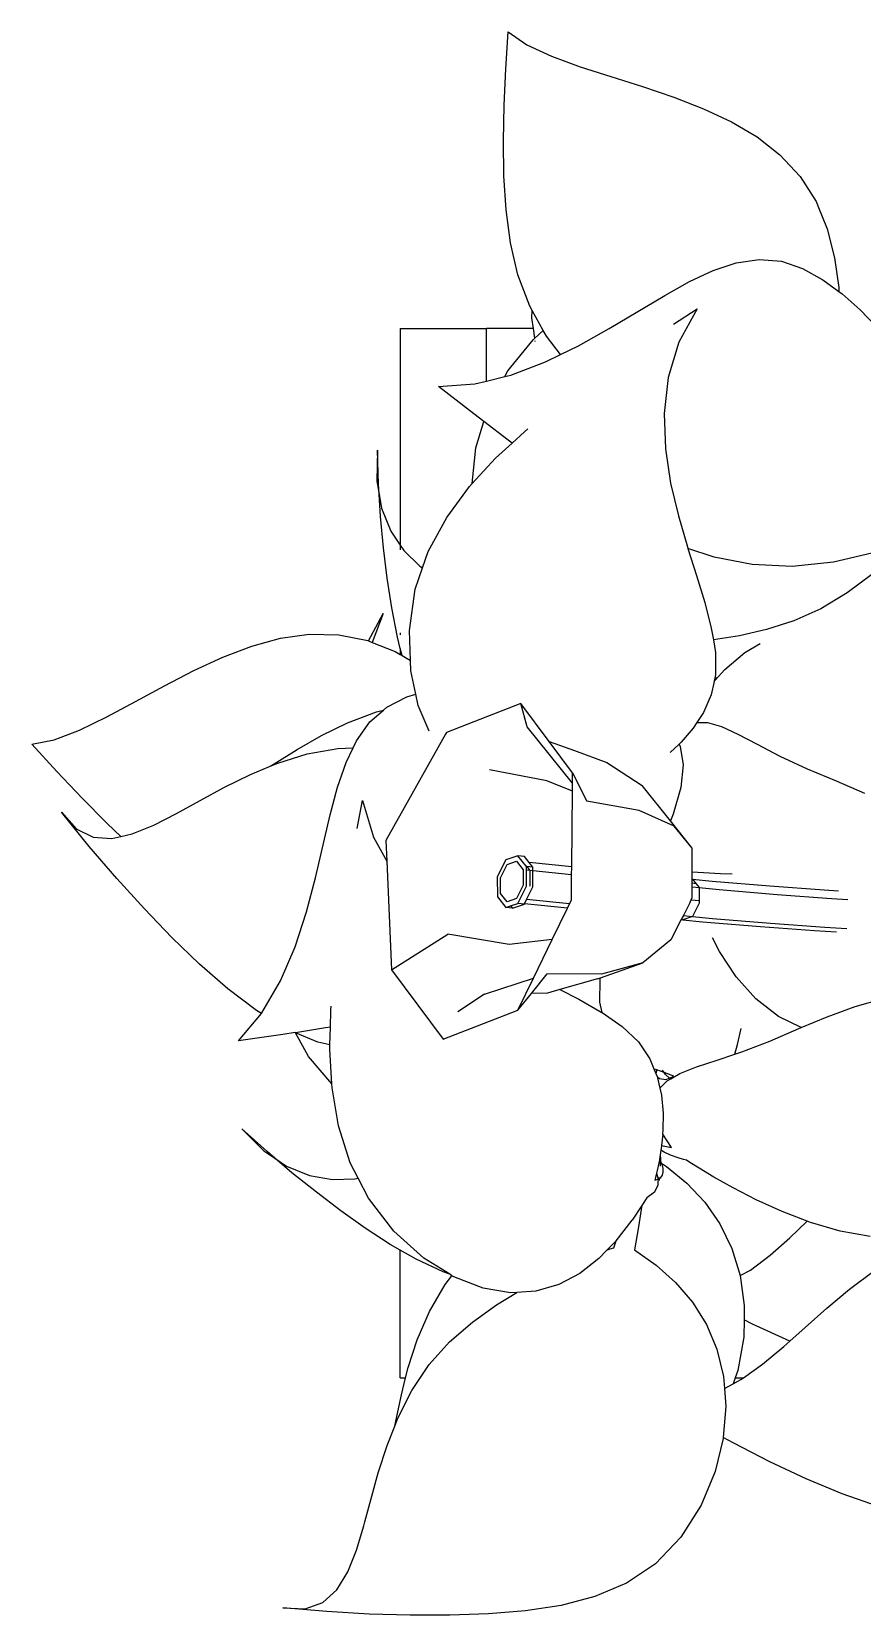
# Model space of a CAD drawing. Header units: metres. Extents: x 54.3 to 102.1, y 17 to 45.8.
# Drawn here: x 57.7678 to 58.0258, y 25.8425 to 26.3344 of the extents above; entities that cross this region are included whole.
import ezdxf

# ---------------------------------------------------------------- set-up
doc = ezdxf.new("R2010")
doc.units = ezdxf.units.M

msp = doc.modelspace()

# ---------------------------------------------------------------- linework, layer by layer
for p, q in [((57.91509, 26.32289), (57.91576, 26.33443)), ((57.91576, 26.33443), (57.92163, 26.33033)), ((57.92163, 26.33033), (57.92927, 26.32678)), ((57.92927, 26.32678), (57.93814, 26.32355)), ((57.91461, 26.31157), (57.91509, 26.32289)), ((57.93814, 26.32355), (57.94772, 26.32046)), ((57.94772, 26.32046), (57.95753, 26.31735)), ((57.95753, 26.31735), (57.96723, 26.31409)), ((57.91438, 26.30048), (57.91461, 26.31157)), ((57.96723, 26.31409), (57.97651, 26.31051)), ((57.97651, 26.31051), (57.98519, 26.30645)), ((57.98519, 26.30645), (57.99313, 26.30172)), ((57.99313, 26.30172), (58.00025, 26.29613)), ((57.91451, 26.28965), (57.91438, 26.30048)), ((58.00025, 26.29613), (58.00652, 26.28945)), ((57.91514, 26.27908), (57.91451, 26.28965)), ((58.00652, 26.28945), (58.01148, 26.28169)), ((58.01148, 26.28169), (58.01156, 26.28151)), ((58.01156, 26.28151), (58.01203, 26.28033)), ((57.91651, 26.26881), (57.91514, 26.27908)), ((58.01203, 26.28033), (58.01494, 26.27318)), ((58.01494, 26.27318), (58.0172, 26.26416)), ((57.91886, 26.25885), (57.91651, 26.26881)), ((57.97954, 26.26025), (57.98668, 26.2626)), ((57.98668, 26.2626), (57.99378, 26.26368)), ((57.99378, 26.26368), (58.0007, 26.2631)), ((58.0007, 26.2631), (58.0073, 26.26088)), ((58.0172, 26.26416), (58.0185, 26.25491)), ((57.92249, 26.24918), (57.91886, 26.25885)), ((57.96443, 26.2525), (57.97218, 26.25682)), ((57.97218, 26.25682), (57.97954, 26.26025)), ((58.0073, 26.26088), (58.0136, 26.25738)), ((58.0136, 26.25738), (58.01857, 26.25373)), ((57.94722, 26.24219), (57.96443, 26.2525)), ((58.0185, 26.25491), (58.01857, 26.25373)), ((58.01857, 26.25373), (58.01958, 26.25299)), ((58.01958, 26.25299), (58.02512, 26.24804)), ((57.92327, 26.24778), (57.92249, 26.24918)), ((57.92313, 26.24556), (57.92327, 26.24778)), ((57.92672, 26.24155), (57.92327, 26.24778)), ((57.96719, 26.24355), (57.97456, 26.24834)), ((57.97456, 26.24834), (57.96878, 26.23796)), ((58.02512, 26.24804), (58.03015, 26.24288)), ((57.88231, 26.24217), (57.90904, 26.24217)), ((57.88231, 26.24217), (57.88231, 26.17494)), ((57.92365, 26.24217), (57.90904, 26.24217)), ((57.90904, 26.22589), (57.90904, 26.24217)), ((57.92365, 26.24217), (57.92313, 26.24556)), ((57.9241, 26.23919), (57.92365, 26.24217)), ((57.93763, 26.23684), (57.94722, 26.24219)), ((57.91575, 26.22907), (57.92358, 26.23871)), ((57.92358, 26.23871), (57.9241, 26.23919)), ((57.9241, 26.23919), (57.92672, 26.24155)), ((57.92425, 26.23822), (57.92423, 26.23835)), ((57.92769, 26.23981), (57.92672, 26.24155)), ((57.93209, 26.23415), (57.92769, 26.23981)), ((57.93209, 26.23415), (57.93763, 26.23684)), ((57.96878, 26.23796), (57.96547, 26.22702)), ((57.9166, 26.22775), (57.92739, 26.23187)), ((57.92739, 26.23187), (57.93209, 26.23415)), ((57.90904, 26.22589), (57.91479, 26.2273)), ((57.91479, 26.2273), (57.91575, 26.22907)), ((57.91479, 26.2273), (57.9166, 26.22775)), ((57.96547, 26.22702), (57.96424, 26.21586)), ((57.89414, 26.22418), (57.90545, 26.225)), ((57.90512, 26.21568), (57.89414, 26.22418)), ((57.90545, 26.225), (57.90904, 26.22589)), ((57.90824, 26.2133), (57.90512, 26.21568)), ((57.90577, 26.20519), (57.90824, 26.2133)), ((57.91579, 26.20755), (57.90824, 26.2133)), ((57.96424, 26.21586), (57.96465, 26.20482)), ((57.91701, 26.20663), (57.91579, 26.20755)), ((57.91701, 26.20663), (57.92086, 26.21016)), ((57.92086, 26.21016), (57.9219, 26.211)), ((57.87519, 26.20446), (57.87504, 26.19482)), ((57.87554, 26.19391), (57.87519, 26.20446)), ((57.90463, 26.19407), (57.90577, 26.20519)), ((57.91191, 26.20196), (57.91701, 26.20663)), ((57.96465, 26.20482), (57.96627, 26.19414)), ((57.90463, 26.19407), (57.91191, 26.20196)), ((57.87504, 26.19482), (57.87574, 26.19076)), ((57.87574, 26.19076), (57.87554, 26.19391)), ((57.89671, 26.18354), (57.90379, 26.19316)), ((57.90379, 26.19316), (57.90463, 26.19407)), ((57.96627, 26.19414), (57.96868, 26.18399)), ((57.87574, 26.19076), (57.87649, 26.18641)), ((57.87619, 26.18383), (57.87574, 26.19076)), ((57.87709, 26.17413), (57.87619, 26.18383)), ((57.87649, 26.18641), (57.87937, 26.17925)), ((57.89098, 26.17294), (57.89671, 26.18354)), ((57.96868, 26.18399), (57.97148, 26.17443)), ((57.87937, 26.17925), (57.88231, 26.17494)), ((57.87823, 26.1647), (57.87709, 26.17413)), ((57.88231, 26.17494), (57.88231, 26.17343)), ((57.88231, 26.17494), (57.88343, 26.17328)), ((57.88343, 26.17328), (57.88842, 26.16839)), ((57.88923, 26.16783), (57.89098, 26.17294)), ((57.97148, 26.17443), (57.97167, 26.17384)), ((57.97977, 26.17115), (57.97167, 26.17384)), ((57.97167, 26.17384), (57.97432, 26.16549)), ((57.88842, 26.16839), (57.88923, 26.16783)), ((57.99165, 26.16886), (57.97977, 26.17115)), ((58.00408, 26.16827), (57.99165, 26.16886)), ((58.01691, 26.16959), (58.00408, 26.16827)), ((58.02883, 26.17239), (58.01691, 26.16959)), ((57.87965, 26.15546), (57.87823, 26.1647)), ((57.88696, 26.16122), (57.88923, 26.16783)), ((57.97432, 26.16549), (57.97688, 26.15709)), ((58.02878, 26.16582), (58.02109, 26.1601)), ((57.88512, 26.14843), (57.88696, 26.16122)), ((58.02109, 26.1601), (58.01292, 26.15517)), ((57.87239, 26.14519), (57.877, 26.15369)), ((57.877, 26.15369), (57.87357, 26.14472)), ((57.88141, 26.14638), (57.87965, 26.15546)), ((57.97688, 26.15709), (57.97891, 26.14916)), ((58.01292, 26.15517), (58.00453, 26.15143)), ((57.88546, 26.13912), (57.88512, 26.14843)), ((57.97891, 26.14916), (57.97955, 26.14548)), ((57.99605, 26.14869), (57.98766, 26.14676)), ((58.00453, 26.15143), (57.99605, 26.14869)), ((57.82718, 26.14013), (57.83614, 26.14355)), ((57.83614, 26.14355), (57.84505, 26.14598)), ((57.84505, 26.14598), (57.85402, 26.14722)), ((57.85402, 26.14722), (57.86318, 26.14709)), ((57.86318, 26.14709), (57.87221, 26.14527)), ((57.87221, 26.14527), (57.87239, 26.14519)), ((57.87239, 26.14519), (57.87357, 26.14472)), ((57.87357, 26.14472), (57.88073, 26.14184)), ((57.88231, 26.14284), (57.88141, 26.14638)), ((57.88231, 26.14765), (57.88231, 26.14708)), ((57.97955, 26.14548), (57.97953, 26.14547)), ((57.98766, 26.14676), (57.97955, 26.14548)), ((57.97955, 26.14548), (57.98018, 26.14158)), ((57.98937, 26.14158), (57.9941, 26.14437)), ((57.81816, 26.13594), (57.82718, 26.14013)), ((57.88073, 26.14184), (57.88231, 26.14093)), ((57.88231, 26.14284), (57.88231, 26.14093)), ((57.88287, 26.14061), (57.88231, 26.14284)), ((57.88231, 26.14093), (57.88287, 26.14061)), ((57.88287, 26.14061), (57.88546, 26.13912)), ((57.88558, 26.13592), (57.88546, 26.13912)), ((57.98018, 26.14158), (57.98022, 26.1346)), ((57.98312, 26.13631), (57.98937, 26.14158)), ((57.80908, 26.13123), (57.81816, 26.13594)), ((57.88712, 26.12867), (57.88558, 26.13592)), ((57.98022, 26.1346), (57.97979, 26.13258)), ((57.98011, 26.13298), (57.98312, 26.13631)), ((57.98057, 26.13381), (57.98011, 26.13298)), ((57.80003, 26.12633), (57.80908, 26.13123)), ((57.88428, 26.1278), (57.88712, 26.12867)), ((57.88787, 26.12512), (57.88712, 26.12867)), ((57.97979, 26.13258), (57.97889, 26.12843)), ((57.97979, 26.13258), (57.98006, 26.13288)), ((57.98011, 26.13298), (57.98006, 26.13288)), ((57.79116, 26.12158), (57.80003, 26.12633)), ((57.87287, 26.12002), (57.87707, 26.1237)), ((57.87486, 26.12316), (57.87707, 26.1237)), ((57.87707, 26.1237), (57.87809, 26.1246)), ((57.87809, 26.1246), (57.88428, 26.1278)), ((57.89124, 26.1171), (57.88787, 26.12512)), ((57.91975, 26.12572), (57.89662, 26.11674)), ((57.92172, 26.11843), (57.91975, 26.12572)), ((57.92852, 26.11396), (57.91975, 26.12572)), ((57.97889, 26.12843), (57.97648, 26.12293)), ((57.78267, 26.11745), (57.79116, 26.12158)), ((57.85777, 26.11579), (57.86594, 26.11975)), ((57.86594, 26.11975), (57.87486, 26.12316)), ((57.86871, 26.11417), (57.87287, 26.12002)), ((57.97447, 26.11986), (57.97328, 26.11803)), ((57.97648, 26.12293), (57.97447, 26.11986)), ((57.97447, 26.11986), (57.97772, 26.11978)), ((57.97772, 26.11978), (57.98206, 26.11854)), ((57.76778, 26.11305), (57.7748, 26.11442)), ((57.7748, 26.11442), (57.78267, 26.11745)), ((57.85021, 26.11146), (57.85777, 26.11579)), ((57.86762, 26.11191), (57.86871, 26.11417)), ((57.8963, 26.11617), (57.87785, 26.08317)), ((57.89662, 26.11674), (57.8963, 26.11617)), ((57.9358, 26.10095), (57.92172, 26.11843)), ((57.93584, 26.10415), (57.92852, 26.11396)), ((57.92852, 26.11396), (57.9364, 26.11109)), ((57.96958, 26.11373), (57.96892, 26.1131)), ((57.97328, 26.11803), (57.96958, 26.11373)), ((57.98206, 26.11854), (57.98715, 26.11624)), ((57.98715, 26.11624), (57.99314, 26.11307)), ((57.77561, 26.10455), (57.76778, 26.11305)), ((57.84309, 26.10701), (57.85021, 26.11146)), ((57.84424, 26.10718), (57.85339, 26.11004)), ((57.85339, 26.11004), (57.86292, 26.11176)), ((57.86292, 26.11176), (57.86762, 26.11191)), ((57.86544, 26.1074), (57.86762, 26.11191)), ((57.9364, 26.11109), (57.94642, 26.10744)), ((57.96892, 26.1131), (57.96616, 26.11047)), ((57.96892, 26.1131), (57.96926, 26.11239)), ((57.96926, 26.11239), (57.97013, 26.10662)), ((57.99314, 26.11307), (58.00025, 26.10936)), ((58.00025, 26.10936), (58.00868, 26.10545)), ((57.78342, 26.09634), (57.77561, 26.10455)), ((57.83574, 26.10367), (57.84171, 26.10614)), ((57.84171, 26.10614), (57.84424, 26.10718)), ((57.84171, 26.10614), (57.84309, 26.10701)), ((57.8628, 26.09972), (57.86544, 26.1074)), ((57.92785, 26.10169), (57.91002, 26.10509)), ((57.9358, 26.10095), (57.93584, 26.10415)), ((57.93584, 26.10415), (57.9403, 26.09537)), ((57.94642, 26.10744), (57.95748, 26.10026)), ((57.97013, 26.10662), (57.96948, 26.09961)), ((58.00868, 26.10545), (58.01776, 26.10166)), ((57.8201, 26.09556), (57.82773, 26.09971)), ((57.82773, 26.09971), (57.83574, 26.10367)), ((57.86052, 26.09114), (57.8628, 26.09972)), ((57.93578, 26.09845), (57.92785, 26.10169)), ((57.93578, 26.09845), (57.9358, 26.10095)), ((57.96622, 26.08931), (57.95748, 26.10026)), ((57.96948, 26.09961), (57.96711, 26.09132)), ((58.01776, 26.10166), (58.02655, 26.09788)), ((57.79124, 26.08847), (57.78342, 26.09634)), ((57.81277, 26.09151), (57.8201, 26.09556)), ((57.86887, 26.08691), (57.87055, 26.09554)), ((57.87055, 26.09554), (57.874, 26.08418)), ((57.93554, 26.07498), (57.93578, 26.09845)), ((57.95655, 26.09248), (57.9403, 26.09537)), ((57.78561, 26.08134), (57.777, 26.09196)), ((57.777, 26.09196), (57.78162, 26.08676)), ((57.80573, 26.08793), (57.81277, 26.09151)), ((57.85598, 26.0716), (57.86052, 26.09114)), ((57.96743, 26.08762), (57.95655, 26.09248)), ((57.96622, 26.08931), (57.96617, 26.08921)), ((57.96711, 26.09132), (57.96622, 26.08931)), ((57.96625, 26.08927), (57.96622, 26.08931)), ((57.97293, 26.08078), (57.96625, 26.08927)), ((57.78162, 26.08676), (57.78687, 26.08418)), ((57.79551, 26.08444), (57.79124, 26.08847)), ((57.7927, 26.08381), (57.79551, 26.08444)), ((57.79551, 26.08444), (57.79902, 26.08522)), ((57.79902, 26.08522), (57.80573, 26.08793)), ((57.97293, 26.08078), (57.96743, 26.08762)), ((57.79421, 26.07134), (57.78561, 26.08134)), ((57.78687, 26.08418), (57.7927, 26.08381)), ((57.874, 26.08418), (57.87812, 26.07679)), ((57.87785, 26.08317), (57.87812, 26.07679)), ((57.97295, 26.0733), (57.97293, 26.08078)), ((57.87812, 26.07679), (57.87958, 26.04302)), ((57.91509, 26.07713), (57.91243, 26.07184)), ((57.91338, 26.07153), (57.91546, 26.07566)), ((57.91882, 26.07844), (57.91509, 26.07713)), ((57.91546, 26.07566), (57.91841, 26.0767)), ((57.91841, 26.0767), (57.92051, 26.07404)), ((57.92086, 26.07824), (57.91882, 26.07844)), ((57.92146, 26.07508), (57.91882, 26.07844)), ((57.92238, 26.0763), (57.92086, 26.07824)), ((57.92158, 26.07507), (57.92146, 26.07508)), ((57.92146, 26.07395), (57.92146, 26.07508)), ((57.92158, 26.07507), (57.92255, 26.07384)), ((57.9235, 26.07488), (57.92158, 26.07507)), ((57.93554, 26.07498), (57.92238, 26.0763)), ((57.9235, 26.07488), (57.92238, 26.0763)), ((57.92351, 26.07374), (57.9235, 26.07488)), ((57.93552, 26.07253), (57.93554, 26.07498)), ((57.8028, 26.0619), (57.79421, 26.07134)), ((57.85317, 26.06098), (57.85598, 26.0716)), ((57.91243, 26.07184), (57.91245, 26.06568)), ((57.9134, 26.06672), (57.91338, 26.07153)), ((57.92051, 26.07404), (57.92052, 26.06924)), ((57.92255, 26.07384), (57.92146, 26.07395)), ((57.92148, 26.06893), (57.92146, 26.07395)), ((57.92255, 26.07384), (57.92256, 26.06903)), ((57.92351, 26.07374), (57.92255, 26.07384)), ((57.92352, 26.06872), (57.92351, 26.07374)), ((57.93552, 26.07253), (57.92351, 26.07374)), ((57.93544, 26.06468), (57.93552, 26.07253)), ((57.98176, 26.0728), (57.97295, 26.0733)), ((57.97295, 26.07121), (57.97295, 26.0733)), ((57.97295, 26.07121), (57.97303, 26.0712)), ((57.97295, 26.07118), (57.97295, 26.07121)), ((57.97295, 26.07118), (57.97303, 26.0712)), ((57.97296, 26.06987), (57.97295, 26.07118)), ((57.97417, 26.06975), (57.97296, 26.06987)), ((57.97296, 26.06876), (57.97296, 26.06987)), ((57.97303, 26.0712), (57.97915, 26.07058)), ((57.97303, 26.0712), (57.97417, 26.06975)), ((57.97417, 26.06975), (57.97512, 26.06854)), ((57.97915, 26.07058), (57.99711, 26.06906)), ((57.98536, 26.07272), (57.98176, 26.0728)), ((57.91245, 26.06568), (57.91509, 26.06232)), ((57.91549, 26.06406), (57.9134, 26.06672)), ((57.91844, 26.0651), (57.91549, 26.06406)), ((57.92052, 26.06924), (57.91844, 26.0651)), ((57.91882, 26.06364), (57.92148, 26.06893)), ((57.9209, 26.06352), (57.92154, 26.06479)), ((57.92154, 26.06479), (57.92352, 26.06872)), ((57.93484, 26.06345), (57.92154, 26.06479)), ((57.92256, 26.06903), (57.92246, 26.06883)), ((57.93484, 26.06345), (57.93544, 26.06468)), ((57.97233, 26.06402), (57.97297, 26.06547)), ((57.97262, 26.06477), (57.97513, 26.06452)), ((57.97296, 26.06876), (57.97512, 26.06854)), ((57.97297, 26.06547), (57.97296, 26.06876)), ((57.97512, 26.06854), (57.97513, 26.06374)), ((57.97512, 26.06854), (57.98131, 26.06792)), ((57.98131, 26.06792), (57.99936, 26.06639)), ((57.99711, 26.06906), (58.01393, 26.06782)), ((57.99936, 26.06639), (58.01625, 26.06514)), ((58.01393, 26.06782), (58.01846, 26.06755)), ((58.01625, 26.06514), (58.02133, 26.06483)), ((57.81137, 26.05301), (57.8028, 26.0619)), ((57.84963, 26.05017), (57.85317, 26.06098)), ((57.91509, 26.06232), (57.91656, 26.06284)), ((57.91713, 26.06212), (57.91509, 26.06232)), ((57.91656, 26.06284), (57.91882, 26.06364)), ((57.91656, 26.06284), (57.91713, 26.06212)), ((57.91713, 26.06212), (57.92086, 26.06343)), ((57.92086, 26.06343), (57.91882, 26.06364)), ((57.92086, 26.06343), (57.9209, 26.06352)), ((57.93422, 26.06217), (57.9209, 26.06352)), ((57.92946, 26.05237), (57.93422, 26.06217)), ((57.93422, 26.06217), (57.93484, 26.06345)), ((57.97025, 26.05988), (57.96959, 26.05861)), ((57.97017, 26.05989), (57.97014, 26.05985)), ((57.97025, 26.05988), (57.97017, 26.05989)), ((57.97233, 26.06402), (57.97025, 26.05988)), ((57.97025, 26.05988), (57.97306, 26.0596)), ((57.97233, 26.06419), (57.97233, 26.06402)), ((57.97513, 26.06374), (57.97306, 26.0596)), ((57.96959, 26.05861), (57.96634, 26.05229)), ((57.96953, 26.05862), (57.96959, 26.05861)), ((57.96959, 26.05861), (57.9701, 26.05856)), ((57.97306, 26.0596), (57.9701, 26.05856)), ((57.9701, 26.05856), (57.97623, 26.05794)), ((57.97306, 26.0596), (57.97924, 26.05898)), ((57.97623, 26.05794), (57.97874, 26.05773)), ((57.97874, 26.05773), (57.99419, 26.05642)), ((57.97924, 26.05898), (57.9973, 26.05745)), ((57.99419, 26.05642), (58.01101, 26.05518)), ((57.9973, 26.05745), (58.01418, 26.0562)), ((58.01101, 26.05518), (58.01784, 26.05476)), ((58.01418, 26.0562), (58.02106, 26.05578)), ((57.81997, 26.0447), (57.81137, 26.05301)), ((57.8451, 26.03954), (57.84963, 26.05017)), ((57.87958, 26.04302), (57.89709, 26.05402)), ((57.9161, 26.05085), (57.89709, 26.05402)), ((57.92946, 26.05237), (57.9161, 26.05085)), ((57.92363, 26.04036), (57.92946, 26.05237)), ((57.96634, 26.05229), (57.95762, 26.04515)), ((57.98144, 26.04873), (57.97925, 26.05294)), ((57.94454, 26.04054), (57.95762, 26.04515)), ((57.95762, 26.04515), (57.94481, 26.04164)), ((57.98668, 26.04083), (57.98144, 26.04873)), ((57.82868, 26.03707), (57.81997, 26.0447)), ((57.87958, 26.04302), (57.89566, 26.02145)), ((57.90845, 26.03546), (57.92363, 26.04036)), ((57.9188, 26.03043), (57.92363, 26.04036)), ((57.92301, 26.03565), (57.9279, 26.04174)), ((57.94481, 26.04164), (57.9279, 26.04174)), ((57.9436, 26.04021), (57.9319, 26.03683)), ((57.9436, 26.04021), (57.94454, 26.04054)), ((57.94432, 26.03296), (57.94443, 26.03996)), ((57.94443, 26.03996), (57.94454, 26.04054)), ((57.99277, 26.03395), (57.98668, 26.04083)), ((57.83759, 26.03032), (57.82868, 26.03707)), ((57.83933, 26.02961), (57.8451, 26.03954)), ((57.90845, 26.03546), (57.90016, 26.02989)), ((57.9188, 26.03043), (57.92301, 26.03565)), ((57.92802, 26.03571), (57.92301, 26.03565)), ((57.9319, 26.03683), (57.92802, 26.03571)), ((57.9319, 26.03683), (57.9378, 26.03383)), ((57.83914, 26.02938), (57.83759, 26.03032)), ((57.86057, 26.02517), (57.86071, 26.03039)), ((57.86071, 26.03039), (57.86083, 26.03172)), ((57.89566, 26.02145), (57.9188, 26.03043)), ((57.9378, 26.03383), (57.94491, 26.02977)), ((57.94499, 26.02972), (57.94432, 26.03296)), ((57.99981, 26.02849), (57.99277, 26.03395)), ((58.0149, 26.02842), (58.02364, 26.0316)), ((58.02364, 26.0316), (58.0324, 26.03408)), ((57.83206, 26.02091), (57.83914, 26.02938)), ((57.83914, 26.02938), (57.83933, 26.02961)), ((57.86057, 26.02517), (57.85907, 26.02492)), ((57.86043, 26.01966), (57.86057, 26.02517)), ((57.94491, 26.02977), (57.94499, 26.02972)), ((57.94499, 26.02972), (57.95125, 26.02542)), ((57.95125, 26.02542), (57.9563, 26.02061)), ((58.00685, 26.02505), (57.99981, 26.02849)), ((58.00685, 26.02505), (58.0149, 26.02842)), ((57.8458, 26.0229), (57.83206, 26.02091)), ((57.84965, 26.02349), (57.8458, 26.0229)), ((57.84971, 26.02346), (57.84965, 26.02349)), ((57.85907, 26.02492), (57.84971, 26.02346)), ((57.85381, 26.01608), (57.84971, 26.02346)), ((57.85666, 26.02049), (57.84971, 26.02346)), ((57.86043, 26.01966), (57.85666, 26.02049)), ((57.9563, 26.02061), (57.95982, 26.01536)), ((57.98704, 26.01975), (57.98823, 26.02472)), ((57.98837, 26.01747), (57.99705, 26.02082)), ((57.99705, 26.02082), (58.00608, 26.02472)), ((58.00608, 26.02472), (58.00685, 26.02505)), ((57.86102, 26.00754), (57.85381, 26.01608)), ((57.8604, 26.01826), (57.86043, 26.01966)), ((57.86102, 26.00754), (57.8604, 26.01826)), ((57.95982, 26.01536), (57.9611, 26.01224)), ((57.98076, 26.01494), (57.98619, 26.01675)), ((57.98619, 26.01675), (57.98704, 26.01975)), ((57.98619, 26.01675), (57.98837, 26.01747)), ((57.96125, 26.01217), (57.9611, 26.01224)), ((57.9611, 26.01224), (57.96172, 26.01073)), ((57.96196, 26.0119), (57.96125, 26.01217)), ((57.96196, 26.0119), (57.96172, 26.01073)), ((57.96172, 26.01073), (57.96209, 26.0098)), ((57.96199, 26.01205), (57.96196, 26.0119)), ((57.96428, 26.01105), (57.96196, 26.0119)), ((57.96428, 26.01105), (57.96374, 26.01179)), ((57.96472, 26.01045), (57.96428, 26.01105)), ((57.96729, 26.00995), (57.96428, 26.01105)), ((57.96589, 26.00937), (57.96472, 26.01045)), ((57.96631, 26.00914), (57.96913, 26.01077)), ((57.96913, 26.01077), (57.97432, 26.01283)), ((57.97432, 26.01283), (57.98076, 26.01494)), ((57.86109, 26.0063), (57.86102, 26.00754)), ((57.86309, 25.99453), (57.86109, 26.0063)), ((57.96209, 26.0098), (57.96284, 26.00921)), ((57.96209, 26.0098), (57.96291, 26.00623)), ((57.96284, 26.00921), (57.96479, 26.00893)), ((57.96291, 26.00623), (57.96522, 26.00851)), ((57.96291, 26.00623), (57.9634, 26.0041)), ((57.96479, 26.00893), (57.96589, 26.00937)), ((57.96522, 26.00851), (57.96631, 26.00914)), ((57.96589, 26.00937), (57.96729, 26.00995)), ((57.96631, 26.00914), (57.96589, 26.00937)), ((57.9634, 26.0041), (57.96392, 25.99845)), ((57.96392, 25.99845), (57.96388, 25.99307)), ((57.84092, 25.9865), (57.83309, 25.99358)), ((57.83309, 25.99358), (57.83992, 25.98677)), ((57.86673, 25.98304), (57.86309, 25.99453)), ((57.96383, 25.99198), (57.96348, 25.98846)), ((57.96388, 25.99307), (57.96379, 25.99205)), ((57.96383, 25.99198), (57.96379, 25.99205)), ((57.96658, 25.98776), (57.96383, 25.99198)), ((57.83992, 25.98677), (57.84331, 25.98447)), ((57.84331, 25.98447), (57.84092, 25.9865)), ((57.96326, 25.98693), (57.96304, 25.98553)), ((57.96345, 25.98816), (57.96326, 25.98693)), ((57.96423, 25.98633), (57.96326, 25.98693)), ((57.96348, 25.98846), (57.96345, 25.98816)), ((57.96348, 25.98846), (57.96658, 25.98776)), ((57.96624, 25.9854), (57.96423, 25.98633)), ((57.84331, 25.98447), (57.84698, 25.98198)), ((57.84862, 25.97997), (57.84331, 25.98447)), ((57.84698, 25.98198), (57.85413, 25.97908)), ((57.86919, 25.97823), (57.86673, 25.98304)), ((57.96269, 25.9834), (57.96213, 25.98065)), ((57.9628, 25.98396), (57.96269, 25.9834)), ((57.96269, 25.9834), (57.96307, 25.98315)), ((57.96286, 25.98432), (57.9628, 25.98396)), ((57.96304, 25.98553), (57.96286, 25.98432)), ((57.96297, 25.98412), (57.96286, 25.98432)), ((57.96311, 25.98378), (57.96297, 25.98412)), ((57.96307, 25.98315), (57.96299, 25.98196)), ((57.96304, 25.98553), (57.96314, 25.9843)), ((57.96311, 25.98378), (57.96307, 25.98315)), ((57.96307, 25.98315), (57.96349, 25.98288)), ((57.96314, 25.9843), (57.96311, 25.98378)), ((57.96349, 25.98288), (57.96311, 25.98378)), ((57.96349, 25.98288), (57.96498, 25.98191)), ((57.96362, 25.98257), (57.96349, 25.98288)), ((57.96396, 25.98122), (57.96362, 25.98257)), ((57.96401, 25.98008), (57.96396, 25.98122)), ((57.96498, 25.98191), (57.97131, 25.97673)), ((57.96858, 25.98457), (57.96624, 25.9854)), ((57.97023, 25.98409), (57.96858, 25.98457)), ((57.97119, 25.98382), (57.97023, 25.98409)), ((57.97222, 25.98315), (57.97119, 25.98382)), ((57.97514, 25.98133), (57.97222, 25.98315)), ((57.9797, 25.9786), (57.97514, 25.98133)), ((57.85623, 25.97387), (57.84862, 25.97997)), ((57.85413, 25.97908), (57.86124, 25.97785)), ((57.86124, 25.97785), (57.86822, 25.97804)), ((57.86822, 25.97804), (57.86919, 25.97823)), ((57.87237, 25.97201), (57.86919, 25.97823)), ((57.96228, 25.97607), (57.96125, 25.97391)), ((57.9616, 25.97848), (57.96139, 25.97769)), ((57.96139, 25.97769), (57.96232, 25.97792)), ((57.96193, 25.97985), (57.9616, 25.97848)), ((57.96189, 25.98002), (57.96193, 25.97985)), ((57.96213, 25.98065), (57.96193, 25.97985)), ((57.96193, 25.97985), (57.96233, 25.97838)), ((57.96231, 25.9775), (57.96228, 25.97607)), ((57.96233, 25.97838), (57.96232, 25.97792)), ((57.96232, 25.97792), (57.96245, 25.97795)), ((57.96232, 25.97792), (57.96232, 25.97774)), ((57.96245, 25.97795), (57.96275, 25.97814)), ((57.96273, 25.97782), (57.96263, 25.9774)), ((57.96275, 25.97814), (57.96273, 25.97782)), ((57.96277, 25.97846), (57.96275, 25.97814)), ((57.96275, 25.97814), (57.96324, 25.97844)), ((57.96324, 25.97844), (57.96377, 25.97915)), ((57.96377, 25.97915), (57.96401, 25.98008)), ((57.97131, 25.97673), (57.9769, 25.9708)), ((57.98568, 25.97525), (57.9797, 25.9786)), ((57.8638, 25.96814), (57.85623, 25.97387)), ((57.88029, 25.9618), (57.87237, 25.97201)), ((57.9589, 25.97217), (57.95731, 25.96976)), ((57.96125, 25.97391), (57.9589, 25.97217)), ((57.99284, 25.97158), (57.98568, 25.97525)), ((58.00095, 25.9679), (57.99284, 25.97158)), ((57.87143, 25.96275), (57.8638, 25.96814)), ((57.95731, 25.96976), (57.9543, 25.96519)), ((57.95714, 25.96851), (57.95631, 25.96311)), ((57.95731, 25.96976), (57.95714, 25.96851)), ((57.9769, 25.9708), (57.9816, 25.96406)), ((58.00865, 25.96496), (58.00095, 25.9679)), ((57.87919, 25.95771), (57.87143, 25.96275)), ((57.8896, 25.95344), (57.88029, 25.9618)), ((57.94935, 25.95885), (57.9543, 25.96519)), ((57.95631, 25.96311), (57.95507, 25.95601)), ((57.9816, 25.96406), (57.98532, 25.95646)), ((58.00329, 25.95978), (58.00865, 25.96496)), ((58.00974, 25.96454), (58.00865, 25.96496)), ((58.01893, 25.96183), (58.00974, 25.96454)), ((58.02824, 25.96011), (58.01893, 25.96183)), ((57.88231, 25.95593), (57.87919, 25.95771)), ((57.94935, 25.95885), (57.9465, 25.95591)), ((57.94751, 25.95628), (57.94862, 25.95664)), ((57.94862, 25.95664), (57.94935, 25.95885)), ((57.98532, 25.95646), (57.98789, 25.94801)), ((57.99722, 25.95435), (58.00329, 25.95978)), ((57.88721, 25.95312), (57.88231, 25.95593)), ((57.88231, 25.9162), (57.88231, 25.95593)), ((57.8956, 25.94913), (57.88721, 25.95312)), ((57.89765, 25.94841), (57.8896, 25.95344)), ((57.94396, 25.95329), (57.93806, 25.94869)), ((57.9465, 25.95591), (57.94396, 25.95329)), ((57.9465, 25.95591), (57.94751, 25.95628)), ((57.95507, 25.95601), (57.9618, 25.95123)), ((57.99105, 25.94971), (57.99722, 25.95435)), ((57.89765, 25.94841), (57.8956, 25.94913)), ((57.89623, 25.94527), (57.89836, 25.94797)), ((57.89836, 25.94797), (57.89765, 25.94841)), ((57.89897, 25.94758), (57.89836, 25.94797)), ((57.90803, 25.94407), (57.89897, 25.94758)), ((57.93806, 25.94869), (57.93157, 25.94524)), ((57.9618, 25.95123), (57.96784, 25.94583)), ((57.98789, 25.94801), (57.99105, 25.94971)), ((57.98789, 25.94801), (57.98916, 25.93876)), ((58.0219, 25.94382), (58.02959, 25.94954)), ((57.89134, 25.93686), (57.89623, 25.94527)), ((57.91655, 25.94268), (57.90803, 25.94407)), ((57.91217, 25.93893), (57.91847, 25.94279)), ((57.91847, 25.94279), (57.91655, 25.94268)), ((57.9244, 25.94315), (57.91847, 25.94279)), ((57.93157, 25.94524), (57.9244, 25.94315)), ((57.96784, 25.94583), (57.97308, 25.93973)), ((58.01479, 25.93788), (58.0219, 25.94382)), ((57.88759, 25.92808), (57.89134, 25.93686)), ((57.90469, 25.93355), (57.91217, 25.93893)), ((57.97308, 25.93973), (57.97739, 25.93285)), ((57.98916, 25.93876), (57.98908, 25.93429)), ((58.00804, 25.93187), (58.01479, 25.93788)), ((57.89761, 25.92739), (57.90469, 25.93355)), ((57.97739, 25.93285), (57.98066, 25.92516)), ((57.98908, 25.93429), (57.98898, 25.92886)), ((57.99176, 25.93296), (57.98908, 25.93429)), ((58.00328, 25.92761), (57.99176, 25.93296)), ((58.00328, 25.92761), (58.00804, 25.93187)), ((57.88477, 25.91946), (57.88759, 25.92808)), ((57.89125, 25.92035), (57.89761, 25.92739)), ((57.98898, 25.92886), (57.98716, 25.91856)), ((58.00145, 25.92597), (58.00328, 25.92761)), ((57.98066, 25.92516), (57.98272, 25.91664)), ((57.99486, 25.92047), (58.00145, 25.92597)), ((57.88395, 25.9162), (57.88477, 25.91946)), ((57.88586, 25.91231), (57.89125, 25.92035)), ((57.98716, 25.91856), (57.98634, 25.9162)), ((57.98887, 25.9162), (57.99486, 25.92047)), ((57.88157, 25.90374), (57.88586, 25.91231)), ((57.88231, 25.9162), (57.88395, 25.9162)), ((57.88263, 25.911), (57.88395, 25.9162)), ((57.98272, 25.91664), (57.98299, 25.91297)), ((57.98299, 25.91297), (57.98571, 25.9144)), ((57.98299, 25.91297), (57.98342, 25.90735)), ((57.98634, 25.9162), (57.98571, 25.9144)), ((57.98571, 25.9144), (57.98814, 25.91568)), ((57.98634, 25.9162), (57.98887, 25.9162)), ((57.98814, 25.91568), (57.98887, 25.9162)), ((57.88089, 25.90279), (57.88263, 25.911)), ((57.98342, 25.90735), (57.98264, 25.89775)), ((57.88056, 25.90118), (57.88157, 25.90374)), ((57.88056, 25.90118), (57.88089, 25.90279)), ((57.87819, 25.89519), (57.88056, 25.90118)), ((57.98261, 25.89742), (57.98012, 25.88709)), ((57.98264, 25.89775), (57.98261, 25.89742)), ((57.98573, 25.89605), (57.98264, 25.89775)), ((57.87547, 25.88668), (57.87819, 25.89519)), ((57.99711, 25.89019), (57.98573, 25.89605)), ((58.00837, 25.88487), (57.99711, 25.89019)), ((57.87315, 25.8783), (57.87547, 25.88668)), ((57.98012, 25.88709), (57.9758, 25.87671)), ((58.01957, 25.88017), (58.00837, 25.88487)), ((57.87285, 25.87718), (57.87315, 25.8783)), ((58.03081, 25.87628), (58.01957, 25.88017)), ((57.87133, 25.87154), (57.87285, 25.87718)), ((57.9758, 25.87671), (57.9695, 25.86673)), ((57.86866, 25.86267), (57.87097, 25.87022)), ((57.87097, 25.87022), (57.87133, 25.87154)), ((57.9695, 25.86673), (57.96155, 25.85844)), ((57.86595, 25.85595), (57.86866, 25.86267)), ((57.96155, 25.85844), (57.95255, 25.85246)), ((57.86257, 25.85043), (57.86595, 25.85595)), ((57.85826, 25.84649), (57.86257, 25.85043)), ((57.94273, 25.84831), (57.93223, 25.84556)), ((57.95255, 25.85246), (57.94273, 25.84831)), ((57.85943, 25.84361), (57.8458, 25.8448)), ((57.8458, 25.8448), (57.85275, 25.84451)), ((57.85275, 25.84451), (57.85826, 25.84649)), ((57.87259, 25.84286), (57.85943, 25.84361)), ((57.92118, 25.84384), (57.90966, 25.84288)), ((57.93223, 25.84556), (57.92118, 25.84384)), ((57.88534, 25.84247), (57.87259, 25.84286)), ((57.8977, 25.84246), (57.88534, 25.84247)), ((57.90966, 25.84288), (57.8977, 25.84246))]:
    msp.add_line(p, q)

doc.saveas('drawing.dxf')
